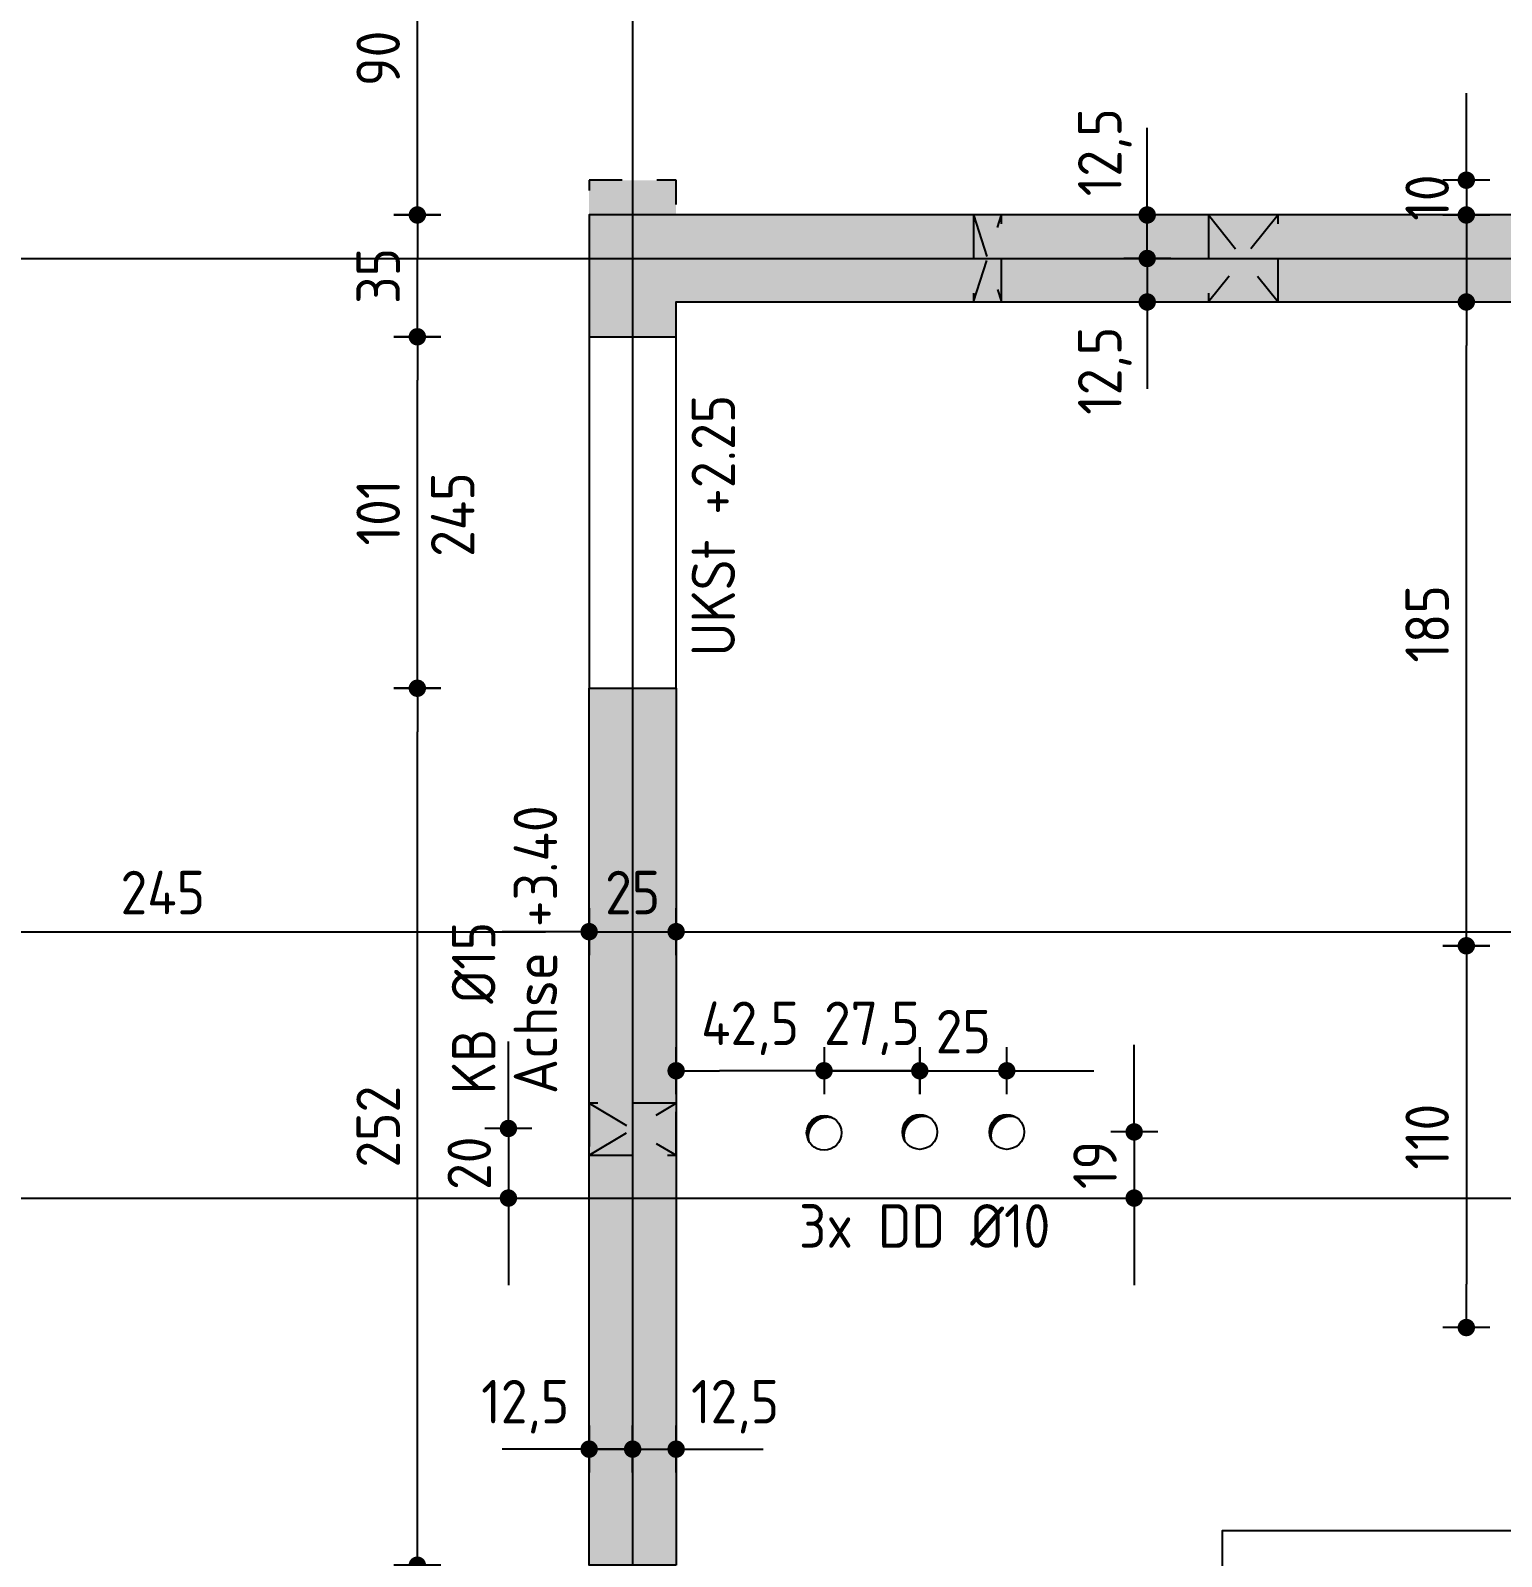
# Model space of a CAD drawing. Extents: x 399 to 532, y -4 to 185.
# Drawn here: x 441.661 to 445.887, y 172.527 to 176.912 of the extents above; entities that cross this region are included whole.
import ezdxf

# ---------------------------------------------------------------- set-up
doc = ezdxf.new("R2010")
doc.units = 0
doc.header["$LTSCALE"] = 0.5
doc.header["$MEASUREMENT"] = 0
doc.header["$PDMODE"] = 2
doc.linetypes.add('AUSGEZOGEN', pattern=[1000.01, 1000, 0.01])
doc.linetypes.add('HIDDEN', pattern=[0.375, 0.25, -0.125])
doc.layers.get('0').update_dxf_attribs({"linetype": 'CONTINUOUS'})
doc.layers.get('Defpoints').update_dxf_attribs({"linetype": 'CONTINUOUS'})
for name, color, linetype in [('0_H10', 13, 'CONTINUOUS'), ('ACHSEN', 7, 'CONTINUOUS'), ('BETON', 7, 'CONTINUOUS'), ('DD', 7, 'CONTINUOUS'), ('DRUEBER', 7, 'CONTINUOUS'), ('MASSE', 7, 'CONTINUOUS'), ('Sturz', 7, 'CONTINUOUS'), ('TEXT', 7, 'CONTINUOUS'), ('WD', 7, 'CONTINUOUS')]:
    doc.layers.add(name, color=color, linetype=linetype)
doc.styles.add('TXT', font='isocp.shx')
doc.dimstyles.new('DOT_I', dxfattribs={"dimscale": 0.5, "dimtxt": 0.25, "dimasz": 0.25, "dimexe": 0.1, "dimexo": 0.3, "dimgap": 0.1, "dimtad": 1, "dimdec": 3, "dimzin": 3, "dimtxsty": 'TXT', "dimblk": 'DOT', "dimblk1": 'DOT', "dimblk2": 'DOT', "dimsah": 1, "dimcen": 0.1, "dimse1": 1, "dimse2": 1, "dimazin": 0, "dimtfac": 1, "dimtdec": 4, "dimtix": 1, "dimtmove": 2, "dimatfit": 3, "dimldrblk": 'DOT', "dimfxl": 0.7, "dimfxlon": 1, "dimtvp": 1, "dimtolj": 1, "dimtzin": 0, "dimarcsym": 0})

# ---------------------------------------------------------------- blocks, each defined once
blk = doc.blocks.new('Beton 1.OG')
at = {"color": 0, "linetype": 'ByBlock', "flags": 128}
blk.add_lwpolyline([(26.16, 10.73), (26.16, 11.05), (19.985, 11.05), (19.985, 11.15), (19.735, 11.15), (19.735, 10.7), (19.985, 10.7), (19.985, 10.8), (25.91, 10.8), (25.91, 10.73)], close=True, dxfattribs=at)
at = {"color": 0, "linetype": 'ByBlock'}
blk.add_lwpolyline([(19.985, 7.17), (19.735, 7.17), (19.735, 9.69), (19.985, 9.69)], close=True, dxfattribs=at)
blk = doc.blocks.new('DOT')
at = {"layer": 'MASSE', "color": 7, "linetype": 'Continuous'}
for p, q in [((0, 0.54), (0, -0.54)), ((0, 0), (-1, 0))]:
    blk.add_line(p, q, dxfattribs=at)
at = {"layer": 'MASSE', "color": 7, "linetype": 'Continuous', "const_width": 0.2}
blk.add_lwpolyline([(-0.1, 0, 1), (0.1, 0, 1)], format="xyb", close=True, dxfattribs=at)
blk = doc.blocks.new('*D529')
at = {"layer": 'Defpoints', "color": 0, "linetype": 'AUSGEZOGEN', "transparency": 16777216}
for p in [(442.7724, 175.0217), (442.7724, 175.0217), (442.7724, 172.5017)]:
    blk.add_point(p, dxfattribs=at)
at = {"layer": 'MASSE', "color": 0, "linetype": 'AUSGEZOGEN', "lineweight": -2, "transparency": 16777216}
blk.add_line((442.7724, 172.6267), (442.7724, 174.8967), dxfattribs=at)
at = {"layer": 'MASSE', "color": 0, "linetype": 'AUSGEZOGEN', "lineweight": -2, "transparency": 16777216, "xscale": 0.125, "yscale": 0.125, "zscale": 0.125}
for p, rotation in [((442.7724, 175.0217), 90), ((442.7724, 172.5017), 270)]:
    blk.add_blockref('DOT', p, dxfattribs=dict(at, rotation=rotation))
at = {"layer": 'MASSE', "color": 0, "linetype": 'AUSGEZOGEN', "transparency": 16777216, "insert": (442.6599, 173.7617), "char_height": 0.125, "attachment_point": 5, "rotation": 90, "style": 'TXT'}
blk.add_mtext('\\A1;252', dxfattribs=at)
blk = doc.blocks.new('*D530')
at = {"layer": 'Defpoints', "color": 0, "linetype": 'AUSGEZOGEN', "transparency": 16777216}
for p in [(442.7724, 176.0317), (442.7724, 176.0317), (442.7724, 175.0217)]:
    blk.add_point(p, dxfattribs=at)
at = {"layer": 'MASSE', "color": 0, "linetype": 'AUSGEZOGEN', "lineweight": -2, "transparency": 16777216}
blk.add_line((442.7724, 175.1467), (442.7724, 175.9067), dxfattribs=at)
at = {"layer": 'MASSE', "color": 0, "linetype": 'AUSGEZOGEN', "lineweight": -2, "transparency": 16777216, "xscale": 0.125, "yscale": 0.125, "zscale": 0.125}
for p, rotation in [((442.7724, 176.0317), 90), ((442.7724, 175.0217), 270)]:
    blk.add_blockref('DOT', p, dxfattribs=dict(at, rotation=rotation))
at = {"layer": 'MASSE', "color": 0, "linetype": 'AUSGEZOGEN', "transparency": 16777216, "insert": (442.6599, 175.5267), "char_height": 0.125, "attachment_point": 5, "rotation": 90, "style": 'TXT'}
blk.add_mtext('\\A1;101', dxfattribs=at)
blk = doc.blocks.new('*D531')
at = {"layer": 'Defpoints', "color": 0, "linetype": 'AUSGEZOGEN', "transparency": 16777216}
for p in [(442.7724, 176.3817), (442.7724, 176.3817), (442.7724, 176.0317)]:
    blk.add_point(p, dxfattribs=at)
at = {"layer": 'MASSE', "color": 0, "linetype": 'AUSGEZOGEN', "lineweight": -2, "transparency": 16777216}
blk.add_line((442.7724, 176.1567), (442.7724, 176.2567), dxfattribs=at)
at = {"layer": 'MASSE', "color": 0, "linetype": 'AUSGEZOGEN', "lineweight": -2, "transparency": 16777216, "xscale": 0.125, "yscale": 0.125, "zscale": 0.125}
for p, rotation in [((442.7724, 176.3817), 90), ((442.7724, 176.0317), 270)]:
    blk.add_blockref('DOT', p, dxfattribs=dict(at, rotation=rotation))
at = {"layer": 'MASSE', "color": 0, "linetype": 'AUSGEZOGEN', "transparency": 16777216, "insert": (442.6599, 176.2067), "char_height": 0.125, "attachment_point": 5, "rotation": 90, "style": 'TXT'}
blk.add_mtext('\\A1;35', dxfattribs=at)
blk = doc.blocks.new('*D532')
at = {"layer": 'Defpoints', "color": 0, "linetype": 'AUSGEZOGEN', "transparency": 16777216}
for p in [(442.7724, 177.2817), (442.7724, 177.2817), (442.7724, 176.3817)]:
    blk.add_point(p, dxfattribs=at)
at = {"layer": 'MASSE', "color": 0, "linetype": 'AUSGEZOGEN', "lineweight": -2, "transparency": 16777216}
blk.add_line((442.7724, 176.5067), (442.7724, 177.1567), dxfattribs=at)
at = {"layer": 'MASSE', "color": 0, "linetype": 'AUSGEZOGEN', "lineweight": -2, "transparency": 16777216, "xscale": 0.125, "yscale": 0.125, "zscale": 0.125}
for p, rotation in [((442.7724, 177.2817), 90), ((442.7724, 176.3817), 270)]:
    blk.add_blockref('DOT', p, dxfattribs=dict(at, rotation=rotation))
at = {"layer": 'MASSE', "color": 0, "linetype": 'AUSGEZOGEN', "transparency": 16777216, "insert": (442.6599, 176.8317), "char_height": 0.125, "attachment_point": 5, "rotation": 90, "style": 'TXT'}
blk.add_mtext('\\A1;90', dxfattribs=at)
blk = doc.blocks.new('*D487')
at = {"layer": 'Defpoints', "color": 0, "linetype": 'AUSGEZOGEN', "transparency": 16777216}
for p in [(444.8696, 176.2567), (444.8696, 176.1317), (444.8696, 176.1317)]:
    blk.add_point(p, dxfattribs=at)
at = {"layer": 'MASSE', "color": 0, "linetype": 'AUSGEZOGEN', "lineweight": -2, "transparency": 16777216}
for p, q in [((444.8696, 176.3817), (444.8696, 176.5067)), ((444.8696, 176.2567), (444.8696, 176.1317)), ((444.8696, 176.0067), (444.8696, 175.8817))]:
    blk.add_line(p, q, dxfattribs=at)
at = {"layer": 'MASSE', "color": 0, "linetype": 'AUSGEZOGEN', "lineweight": -2, "transparency": 16777216, "xscale": 0.125, "yscale": 0.125, "zscale": 0.125}
for p, rotation in [((444.8696, 176.2567), 270), ((444.8696, 176.1317), 90)]:
    blk.add_blockref('DOT', p, dxfattribs=dict(at, rotation=rotation))
at = {"layer": 'MASSE', "color": 0, "linetype": 'AUSGEZOGEN', "transparency": 16777216, "insert": (444.7478, 175.9341), "char_height": 0.125, "attachment_point": 5, "rotation": 90, "style": 'TXT'}
blk.add_mtext('\\A1;12,5', dxfattribs=at)
blk = doc.blocks.new('*D488')
at = {"layer": 'Defpoints', "color": 0, "linetype": 'AUSGEZOGEN', "transparency": 16777216}
for p in [(444.8696, 176.3817), (444.8696, 176.3817), (444.8696, 176.2567)]:
    blk.add_point(p, dxfattribs=at)
at = {"layer": 'MASSE', "color": 0, "linetype": 'AUSGEZOGEN', "lineweight": -2, "transparency": 16777216}
for p, q in [((444.8696, 176.5067), (444.8696, 176.6317)), ((444.8696, 176.2567), (444.8696, 176.3817)), ((444.8696, 176.1317), (444.8696, 176.0067))]:
    blk.add_line(p, q, dxfattribs=at)
at = {"layer": 'MASSE', "color": 0, "linetype": 'AUSGEZOGEN', "lineweight": -2, "transparency": 16777216, "xscale": 0.125, "yscale": 0.125, "zscale": 0.125}
for p, rotation in [((444.8696, 176.3817), 270), ((444.8696, 176.2567), 90)]:
    blk.add_blockref('DOT', p, dxfattribs=dict(at, rotation=rotation))
at = {"layer": 'MASSE', "color": 0, "linetype": 'AUSGEZOGEN', "transparency": 16777216, "insert": (444.7478, 176.562), "char_height": 0.125, "attachment_point": 5, "rotation": 90, "style": 'TXT'}
blk.add_mtext('\\A1;12,5', dxfattribs=at)
blk = doc.blocks.new('*D438')
at = {"layer": 'Defpoints', "color": 0, "linetype": 'AUSGEZOGEN', "transparency": 16777216}
for p in [(440.816, 174.3222), (443.266, 174.3222), (443.266, 174.3222)]:
    blk.add_point(p, dxfattribs=at)
at = {"layer": 'MASSE', "color": 0, "linetype": 'AUSGEZOGEN', "lineweight": -2, "transparency": 16777216}
blk.add_line((440.941, 174.3222), (443.141, 174.3222), dxfattribs=at)
at = {"layer": 'MASSE', "color": 0, "linetype": 'AUSGEZOGEN', "lineweight": -2, "transparency": 16777216, "xscale": 0.125, "yscale": 0.125, "zscale": 0.125, "rotation": 180}
blk.add_blockref('DOT', (440.816, 174.3222), dxfattribs=at)
at = {"layer": 'MASSE', "color": 0, "linetype": 'AUSGEZOGEN', "lineweight": -2, "transparency": 16777216, "xscale": 0.125, "yscale": 0.125, "zscale": 0.125}
blk.add_blockref('DOT', (443.266, 174.3222), dxfattribs=at)
at = {"layer": 'MASSE', "color": 0, "linetype": 'AUSGEZOGEN', "transparency": 16777216, "insert": (442.041, 174.4347), "char_height": 0.125, "attachment_point": 5, "style": 'TXT'}
blk.add_mtext('\\A1;245', dxfattribs=at)
blk = doc.blocks.new('*D439')
at = {"layer": 'Defpoints', "color": 0, "linetype": 'AUSGEZOGEN', "transparency": 16777216}
for p in [(443.266, 174.3222), (443.516, 174.3222), (443.516, 174.3222)]:
    blk.add_point(p, dxfattribs=at)
at = {"layer": 'MASSE', "color": 0, "linetype": 'AUSGEZOGEN', "lineweight": -2, "transparency": 16777216}
for p, q in [((443.141, 174.3222), (443.016, 174.3222)), ((443.266, 174.3222), (443.516, 174.3222)), ((443.641, 174.3222), (443.766, 174.3222))]:
    blk.add_line(p, q, dxfattribs=at)
at = {"layer": 'MASSE', "color": 0, "linetype": 'AUSGEZOGEN', "lineweight": -2, "transparency": 16777216, "xscale": 0.125, "yscale": 0.125, "zscale": 0.125}
blk.add_blockref('DOT', (443.266, 174.3222), dxfattribs=at)
at = {"layer": 'MASSE', "color": 0, "linetype": 'AUSGEZOGEN', "lineweight": -2, "transparency": 16777216, "xscale": 0.125, "yscale": 0.125, "zscale": 0.125, "rotation": 180}
blk.add_blockref('DOT', (443.516, 174.3222), dxfattribs=at)
at = {"layer": 'MASSE', "color": 0, "linetype": 'AUSGEZOGEN', "transparency": 16777216, "insert": (443.391, 174.4347), "char_height": 0.125, "attachment_point": 5, "style": 'TXT'}
blk.add_mtext('\\A1;25', dxfattribs=at)
blk = doc.blocks.new('*D440')
at = {"layer": 'Defpoints', "color": 0, "linetype": 'AUSGEZOGEN', "transparency": 16777216}
for p in [(443.516, 174.3222), (449.441, 174.3222), (449.441, 174.3222)]:
    blk.add_point(p, dxfattribs=at)
at = {"layer": 'MASSE', "color": 0, "linetype": 'AUSGEZOGEN', "lineweight": -2, "transparency": 16777216}
blk.add_line((443.641, 174.3222), (449.316, 174.3222), dxfattribs=at)
at = {"layer": 'MASSE', "color": 0, "linetype": 'AUSGEZOGEN', "lineweight": -2, "transparency": 16777216, "xscale": 0.125, "yscale": 0.125, "zscale": 0.125, "rotation": 180}
blk.add_blockref('DOT', (443.516, 174.3222), dxfattribs=at)
at = {"layer": 'MASSE', "color": 0, "linetype": 'AUSGEZOGEN', "lineweight": -2, "transparency": 16777216, "xscale": 0.125, "yscale": 0.125, "zscale": 0.125}
blk.add_blockref('DOT', (449.441, 174.3222), dxfattribs=at)
at = {"layer": 'MASSE', "color": 0, "linetype": 'AUSGEZOGEN', "transparency": 16777216, "insert": (446.4785, 174.444), "char_height": 0.125, "attachment_point": 5, "style": 'TXT'}
blk.add_mtext('\\A1;592,5', dxfattribs=at)
blk = doc.blocks.new('Beton EG')
at = {"color": 0, "linetype": 'ByBlock', "flags": 128}
blk.add_lwpolyline([(26.16, 10.73), (26.16, 13.75), (25.77, 13.75), (25.77, 13.5), (25.91, 13.5), (25.91, 11.05), (19.735, 11.05), (19.735, 10.7), (19.985, 10.7), (19.985, 10.8), (25.91, 10.8), (25.91, 10.73)], close=True, dxfattribs=at)
at = {"color": 0, "linetype": 'ByBlock'}
blk.add_lwpolyline([(19.985, 7.17), (19.735, 7.17), (19.735, 9.69), (19.985, 9.69)], close=True, dxfattribs=at)
blk = doc.blocks.new('DD00')
at = {"color": 0, "linetype": 'ByBlock'}
for centre in [(20.35, -7.9125), (20.625, -7.91), (20.875, -7.91)]:
    blk.add_circle(centre, 0.05, dxfattribs=at)
at = {"layer": 'DD', "color": 15, "linetype": 'AUSGEZOGEN'}
for points in [[(20.3854, -7.8771, 0, 0, 0), (20.3854, -7.8771, 0, 0.00163, 0), (20.3799, -7.8735, 0.00163, 0.00324, 0), (20.3742, -7.8706, 0.00324, 0.00478, 0), (20.3682, -7.8685, 0.00478, 0.00625, 0), (20.3621, -7.8672, 0.00625, 0.00761, 0), (20.356, -7.8667, 0.00761, 0.00884, 0), (20.35, -7.8669, 0.00884, 0.00992, 0), (20.3441, -7.8678, 0.00992, 0.0108, 0), (20.3385, -7.8694, 0.0108, 0.0115, 0), (20.3331, -7.8716, 0.0115, 0.0121, 0), (20.328, -7.8744, 0.0121, 0.0124, 0), (20.3233, -7.8777, 0.0124, 0.0125, 0), (20.3191, -7.8816, 0.0125, 0.0124, 0), (20.3152, -7.8858, 0.0124, 0.0121, 0), (20.3119, -7.8905, 0.0121, 0.0115, 0), (20.3091, -7.8956, 0.0115, 0.0108, 0), (20.3069, -7.901, 0.0108, 0.00992, 0), (20.3053, -7.9066, 0.00992, 0.00884, 0), (20.3044, -7.9125, 0.00884, 0.00761, 0), (20.3042, -7.9185, 0.00761, 0.00625, 0), (20.3047, -7.9246, 0.00625, 0.00478, 0), (20.306, -7.9307, 0.00478, 0.00324, 0), (20.3081, -7.9367, 0.00324, 0.00163, 0), (20.311, -7.9424, 0.00163, 0, 0)], [(20.6604, -7.8746, 0, 0, 0), (20.6604, -7.8746, 0, 0.00163, 0), (20.6549, -7.871, 0.00163, 0.00324, 0), (20.6492, -7.8681, 0.00324, 0.00478, 0), (20.6432, -7.866, 0.00478, 0.00625, 0), (20.6371, -7.8647, 0.00625, 0.00761, 0), (20.631, -7.8642, 0.00761, 0.00884, 0), (20.625, -7.8644, 0.00884, 0.00992, 0), (20.6191, -7.8653, 0.00992, 0.0108, 0), (20.6135, -7.8669, 0.0108, 0.0115, 0), (20.6081, -7.8691, 0.0115, 0.0121, 0), (20.603, -7.8719, 0.0121, 0.0124, 0), (20.5983, -7.8752, 0.0124, 0.0125, 0), (20.5941, -7.8791, 0.0125, 0.0124, 0), (20.5902, -7.8833, 0.0124, 0.0121, 0), (20.5869, -7.888, 0.0121, 0.0115, 0), (20.5841, -7.8931, 0.0115, 0.0108, 0), (20.5819, -7.8985, 0.0108, 0.00992, 0), (20.5803, -7.9041, 0.00992, 0.00884, 0), (20.5794, -7.91, 0.00884, 0.00761, 0), (20.5792, -7.916, 0.00761, 0.00625, 0), (20.5797, -7.9221, 0.00625, 0.00478, 0), (20.581, -7.9282, 0.00478, 0.00324, 0), (20.5831, -7.9342, 0.00324, 0.00163, 0), (20.586, -7.9399, 0.00163, 0, 0)], [(20.9104, -7.8746, 0, 0, 0), (20.9104, -7.8746, 0, 0.00163, 0), (20.9049, -7.871, 0.00163, 0.00324, 0), (20.8992, -7.8681, 0.00324, 0.00478, 0), (20.8932, -7.866, 0.00478, 0.00625, 0), (20.8871, -7.8647, 0.00625, 0.00761, 0), (20.881, -7.8642, 0.00761, 0.00884, 0), (20.875, -7.8644, 0.00884, 0.00992, 0), (20.8691, -7.8653, 0.00992, 0.0108, 0), (20.8635, -7.8669, 0.0108, 0.0115, 0), (20.8581, -7.8691, 0.0115, 0.0121, 0), (20.853, -7.8719, 0.0121, 0.0124, 0), (20.8483, -7.8752, 0.0124, 0.0125, 0), (20.8441, -7.8791, 0.0125, 0.0124, 0), (20.8402, -7.8833, 0.0124, 0.0121, 0), (20.8369, -7.888, 0.0121, 0.0115, 0), (20.8341, -7.8931, 0.0115, 0.0108, 0), (20.8319, -7.8985, 0.0108, 0.00992, 0), (20.8303, -7.9041, 0.00992, 0.00884, 0), (20.8294, -7.91, 0.00884, 0.00761, 0), (20.8292, -7.916, 0.00761, 0.00625, 0), (20.8297, -7.9221, 0.00625, 0.00478, 0), (20.831, -7.9282, 0.00478, 0.00324, 0), (20.8331, -7.9342, 0.00324, 0.00163, 0), (20.836, -7.9399, 0.00163, 0, 0)]]:
    blk.add_lwpolyline(points, format="xyseb", dxfattribs=at)
blk = doc.blocks.new('*D672')
at = {"layer": 'Defpoints', "color": 0, "linetype": 'AUSGEZOGEN', "transparency": 16777216}
for p in [(445.7865, 176.4817), (445.7865, 176.3817), (445.7865, 176.3817)]:
    blk.add_point(p, dxfattribs=at)
at = {"layer": 'MASSE', "color": 0, "linetype": 'AUSGEZOGEN', "lineweight": -2, "transparency": 16777216}
for p, q in [((445.7865, 176.6067), (445.7865, 176.7317)), ((445.7865, 176.4817), (445.7865, 176.3817)), ((445.7865, 176.2567), (445.7865, 176.1317))]:
    blk.add_line(p, q, dxfattribs=at)
at = {"layer": 'MASSE', "color": 0, "linetype": 'AUSGEZOGEN', "lineweight": -2, "transparency": 16777216, "xscale": 0.125, "yscale": 0.125, "zscale": 0.125}
for p, rotation in [((445.7865, 176.4817), 270), ((445.7865, 176.3817), 90)]:
    blk.add_blockref('DOT', p, dxfattribs=dict(at, rotation=rotation))
at = {"layer": 'MASSE', "color": 0, "linetype": 'AUSGEZOGEN', "transparency": 16777216, "insert": (445.674, 176.4317), "char_height": 0.125, "attachment_point": 5, "rotation": 90, "style": 'TXT'}
blk.add_mtext('\\A1;10', dxfattribs=at)
blk = doc.blocks.new('*D677')
at = {"layer": 'Defpoints', "color": 0, "linetype": 'AUSGEZOGEN', "transparency": 16777216}
for p in [(444.8321, 173.7467), (444.8321, 173.5567), (444.8321, 173.5567)]:
    blk.add_point(p, dxfattribs=at)
at = {"layer": 'MASSE', "color": 0, "linetype": 'AUSGEZOGEN', "lineweight": -2, "transparency": 16777216}
for p, q in [((444.8321, 173.8717), (444.8321, 173.9967)), ((444.8321, 173.7467), (444.8321, 173.5567)), ((444.8321, 173.4317), (444.8321, 173.3067))]:
    blk.add_line(p, q, dxfattribs=at)
at = {"layer": 'MASSE', "color": 0, "linetype": 'AUSGEZOGEN', "lineweight": -2, "transparency": 16777216, "xscale": 0.125, "yscale": 0.125, "zscale": 0.125}
for p, rotation in [((444.8321, 173.7467), 270), ((444.8321, 173.5567), 90)]:
    blk.add_blockref('DOT', p, dxfattribs=dict(at, rotation=rotation))
at = {"layer": 'MASSE', "color": 0, "linetype": 'AUSGEZOGEN', "transparency": 16777216, "insert": (444.7196, 173.6517), "char_height": 0.125, "attachment_point": 5, "rotation": 90, "style": 'TXT'}
blk.add_mtext('\\A1;19', dxfattribs=at)
blk = doc.blocks.new('*D659')
at = {"layer": 'Defpoints', "color": 0, "linetype": 'AUSGEZOGEN', "transparency": 16777216}
for p in [(443.0341, 173.7567), (443.0341, 173.5567), (443.0341, 173.5567)]:
    blk.add_point(p, dxfattribs=at)
at = {"layer": 'MASSE', "color": 0, "linetype": 'AUSGEZOGEN', "lineweight": -2, "transparency": 16777216}
for p, q in [((443.0341, 173.8817), (443.0341, 174.0067)), ((443.0341, 173.7567), (443.0341, 173.5567)), ((443.0341, 173.4317), (443.0341, 173.3067))]:
    blk.add_line(p, q, dxfattribs=at)
at = {"layer": 'MASSE', "color": 0, "linetype": 'AUSGEZOGEN', "lineweight": -2, "transparency": 16777216, "xscale": 0.125, "yscale": 0.125, "zscale": 0.125}
for p, rotation in [((443.0341, 173.7567), 270), ((443.0341, 173.5567), 90)]:
    blk.add_blockref('DOT', p, dxfattribs=dict(at, rotation=rotation))
at = {"layer": 'MASSE', "color": 0, "linetype": 'AUSGEZOGEN', "transparency": 16777216, "insert": (442.9215, 173.6567), "char_height": 0.125, "attachment_point": 5, "rotation": 90, "style": 'TXT'}
blk.add_mtext('\\A1;20', dxfattribs=at)
blk = doc.blocks.new('*D660')
at = {"layer": 'Defpoints', "color": 0, "linetype": 'AUSGEZOGEN', "transparency": 16777216}
for p in [(443.266, 172.8352), (443.391, 172.8352), (443.391, 172.8352)]:
    blk.add_point(p, dxfattribs=at)
at = {"layer": 'MASSE', "color": 0, "linetype": 'AUSGEZOGEN', "lineweight": -2, "transparency": 16777216}
for p, q in [((443.141, 172.8352), (443.016, 172.8352)), ((443.266, 172.8352), (443.391, 172.8352)), ((443.516, 172.8352), (443.641, 172.8352))]:
    blk.add_line(p, q, dxfattribs=at)
at = {"layer": 'MASSE', "color": 0, "linetype": 'AUSGEZOGEN', "lineweight": -2, "transparency": 16777216, "xscale": 0.125, "yscale": 0.125, "zscale": 0.125}
blk.add_blockref('DOT', (443.266, 172.8352), dxfattribs=at)
at = {"layer": 'MASSE', "color": 0, "linetype": 'AUSGEZOGEN', "lineweight": -2, "transparency": 16777216, "xscale": 0.125, "yscale": 0.125, "zscale": 0.125, "rotation": 180}
blk.add_blockref('DOT', (443.391, 172.8352), dxfattribs=at)
at = {"layer": 'MASSE', "color": 0, "linetype": 'AUSGEZOGEN', "transparency": 16777216, "insert": (443.0824, 172.9571), "char_height": 0.125, "attachment_point": 5, "style": 'TXT'}
blk.add_mtext('\\A1;12,5', dxfattribs=at)
blk = doc.blocks.new('*D661')
at = {"layer": 'Defpoints', "color": 0, "linetype": 'AUSGEZOGEN', "transparency": 16777216}
for p in [(443.391, 172.8352), (443.516, 172.8352), (443.516, 172.8352)]:
    blk.add_point(p, dxfattribs=at)
at = {"layer": 'MASSE', "color": 0, "linetype": 'AUSGEZOGEN', "lineweight": -2, "transparency": 16777216}
for p, q in [((443.266, 172.8352), (443.141, 172.8352)), ((443.391, 172.8352), (443.516, 172.8352)), ((443.641, 172.8352), (443.766, 172.8352))]:
    blk.add_line(p, q, dxfattribs=at)
at = {"layer": 'MASSE', "color": 0, "linetype": 'AUSGEZOGEN', "lineweight": -2, "transparency": 16777216, "xscale": 0.125, "yscale": 0.125, "zscale": 0.125}
blk.add_blockref('DOT', (443.391, 172.8352), dxfattribs=at)
at = {"layer": 'MASSE', "color": 0, "linetype": 'AUSGEZOGEN', "lineweight": -2, "transparency": 16777216, "xscale": 0.125, "yscale": 0.125, "zscale": 0.125, "rotation": 180}
blk.add_blockref('DOT', (443.516, 172.8352), dxfattribs=at)
at = {"layer": 'MASSE', "color": 0, "linetype": 'AUSGEZOGEN', "transparency": 16777216, "insert": (443.6853, 172.9571), "char_height": 0.125, "attachment_point": 5, "style": 'TXT'}
blk.add_mtext('\\A1;12,5', dxfattribs=at)
blk = doc.blocks.new('*D739')
at = {"layer": 'Defpoints', "color": 0, "linetype": 'AUSGEZOGEN', "transparency": 16777216}
for p in [(443.516, 173.9225), (443.516, 173.9225), (443.941, 173.9225)]:
    blk.add_point(p, dxfattribs=at)
at = {"layer": 'MASSE', "color": 0, "linetype": 'AUSGEZOGEN', "lineweight": -2, "transparency": 16777216}
blk.add_line((443.816, 173.9225), (443.641, 173.9225), dxfattribs=at)
at = {"layer": 'MASSE', "color": 0, "linetype": 'AUSGEZOGEN', "lineweight": -2, "transparency": 16777216, "xscale": 0.125, "yscale": 0.125, "zscale": 0.125, "rotation": 180}
blk.add_blockref('DOT', (443.516, 173.9225), dxfattribs=at)
at = {"layer": 'MASSE', "color": 0, "linetype": 'AUSGEZOGEN', "lineweight": -2, "transparency": 16777216, "xscale": 0.125, "yscale": 0.125, "zscale": 0.125}
blk.add_blockref('DOT', (443.941, 173.9225), dxfattribs=at)
at = {"layer": 'MASSE', "color": 0, "linetype": 'AUSGEZOGEN', "transparency": 16777216, "insert": (443.7285, 174.0444), "char_height": 0.125, "attachment_point": 5, "style": 'TXT'}
blk.add_mtext('\\A1;42,5', dxfattribs=at)
blk = doc.blocks.new('*D747')
at = {"layer": 'Defpoints', "color": 0, "linetype": 'AUSGEZOGEN', "transparency": 16777216}
for p in [(443.941, 173.9225), (444.216, 173.9225), (444.216, 173.9225)]:
    blk.add_point(p, dxfattribs=at)
at = {"layer": 'MASSE', "color": 0, "linetype": 'AUSGEZOGEN', "lineweight": -2, "transparency": 16777216}
for p, q in [((443.816, 173.9225), (443.691, 173.9225)), ((443.941, 173.9225), (444.216, 173.9225)), ((444.341, 173.9225), (444.466, 173.9225))]:
    blk.add_line(p, q, dxfattribs=at)
at = {"layer": 'MASSE', "color": 0, "linetype": 'AUSGEZOGEN', "lineweight": -2, "transparency": 16777216, "xscale": 0.125, "yscale": 0.125, "zscale": 0.125}
blk.add_blockref('DOT', (443.941, 173.9225), dxfattribs=at)
at = {"layer": 'MASSE', "color": 0, "linetype": 'AUSGEZOGEN', "lineweight": -2, "transparency": 16777216, "xscale": 0.125, "yscale": 0.125, "zscale": 0.125, "rotation": 180}
blk.add_blockref('DOT', (444.216, 173.9225), dxfattribs=at)
at = {"layer": 'MASSE', "color": 0, "linetype": 'AUSGEZOGEN', "transparency": 16777216, "insert": (444.0785, 174.0444), "char_height": 0.125, "attachment_point": 5, "style": 'TXT'}
blk.add_mtext('\\A1;27,5', dxfattribs=at)
blk = doc.blocks.new('*D748')
at = {"layer": 'Defpoints', "color": 0, "linetype": 'AUSGEZOGEN', "transparency": 16777216}
for p in [(444.216, 173.9225), (444.466, 173.9225), (444.466, 173.9225)]:
    blk.add_point(p, dxfattribs=at)
at = {"layer": 'MASSE', "color": 0, "linetype": 'AUSGEZOGEN', "lineweight": -2, "transparency": 16777216}
for p, q in [((444.091, 173.9225), (443.966, 173.9225)), ((444.216, 173.9225), (444.466, 173.9225)), ((444.591, 173.9225), (444.716, 173.9225))]:
    blk.add_line(p, q, dxfattribs=at)
at = {"layer": 'MASSE', "color": 0, "linetype": 'AUSGEZOGEN', "lineweight": -2, "transparency": 16777216, "xscale": 0.125, "yscale": 0.125, "zscale": 0.125}
blk.add_blockref('DOT', (444.216, 173.9225), dxfattribs=at)
at = {"layer": 'MASSE', "color": 0, "linetype": 'AUSGEZOGEN', "lineweight": -2, "transparency": 16777216, "xscale": 0.125, "yscale": 0.125, "zscale": 0.125, "rotation": 180}
blk.add_blockref('DOT', (444.466, 173.9225), dxfattribs=at)
at = {"layer": 'MASSE', "color": 0, "linetype": 'AUSGEZOGEN', "transparency": 16777216, "insert": (444.341, 174.035), "char_height": 0.125, "attachment_point": 5, "style": 'TXT'}
blk.add_mtext('\\A1;25', dxfattribs=at)
blk = doc.blocks.new('Achsen EG')
at = {"color": 0, "linetype": 'ByBlock', "lineweight": -2}
for p, q in [((19.8, 1.9945), (19.8, -17.3536)), ((-4.6233, -5.4), (28.2854, -5.4)), ((-4.6233, -8.1), (28.2854, -8.1))]:
    blk.add_line(p, q, dxfattribs=at)
blk = doc.blocks.new('WKB00')
at = {"color": 0, "linetype": 'ByBlock'}
for p, q in [((-5.3204, -5.645), (-5.2404, -5.395)), ((-5.3204, -5.395), (-5.2404, -5.645)), ((-4.4454, -5.395), (-4.6454, -5.645)), ((-4.6454, -5.395), (-4.4454, -5.645)), ((-6.425, -8.0972), (-6.175, -7.9472)), ((-6.425, -7.9472), (-6.175, -8.0972))]:
    blk.add_line(p, q, dxfattribs=at)
for points in [[(-5.3204, -5.645), (-5.2404, -5.645), (-5.2404, -5.395), (-5.3204, -5.395)], [(-4.6454, -5.645), (-4.4454, -5.645), (-4.4454, -5.395), (-4.6454, -5.395)], [(-6.425, -8.0972), (-6.175, -8.0972), (-6.175, -7.9472), (-6.425, -7.9472)]]:
    blk.add_lwpolyline(points, close=True, dxfattribs=at)
blk = doc.blocks.new('*D572')
at = {"layer": 'Defpoints', "color": 0, "linetype": 'AUSGEZOGEN', "transparency": 16777216}
for p in [(445.7865, 176.1317), (445.7865, 176.1317), (445.7865, 174.2817)]:
    blk.add_point(p, dxfattribs=at)
at = {"layer": 'MASSE', "color": 0, "linetype": 'AUSGEZOGEN', "lineweight": -2, "transparency": 16777216}
blk.add_line((445.7865, 174.4067), (445.7865, 176.0067), dxfattribs=at)
at = {"layer": 'MASSE', "color": 0, "linetype": 'AUSGEZOGEN', "lineweight": -2, "transparency": 16777216, "xscale": 0.125, "yscale": 0.125, "zscale": 0.125}
for p, rotation in [((445.7865, 176.1317), 90), ((445.7865, 174.2817), 270)]:
    blk.add_blockref('DOT', p, dxfattribs=dict(at, rotation=rotation))
at = {"layer": 'MASSE', "color": 0, "linetype": 'AUSGEZOGEN', "transparency": 16777216, "insert": (445.674, 175.2067), "char_height": 0.125, "attachment_point": 5, "rotation": 90, "style": 'TXT'}
blk.add_mtext('\\A1;185', dxfattribs=at)
blk = doc.blocks.new('*D573')
at = {"layer": 'Defpoints', "color": 0, "linetype": 'AUSGEZOGEN', "transparency": 16777216}
for p in [(445.7865, 174.2817), (445.7865, 173.1846), (445.7865, 173.1846)]:
    blk.add_point(p, dxfattribs=at)
at = {"layer": 'MASSE', "color": 0, "linetype": 'AUSGEZOGEN', "lineweight": -2, "transparency": 16777216}
blk.add_line((445.7865, 174.1567), (445.7865, 173.3096), dxfattribs=at)
at = {"layer": 'MASSE', "color": 0, "linetype": 'AUSGEZOGEN', "lineweight": -2, "transparency": 16777216, "xscale": 0.125, "yscale": 0.125, "zscale": 0.125}
for p, rotation in [((445.7865, 174.2817), 90), ((445.7865, 173.1846), 270)]:
    blk.add_blockref('DOT', p, dxfattribs=dict(at, rotation=rotation))
at = {"layer": 'MASSE', "color": 0, "linetype": 'AUSGEZOGEN', "transparency": 16777216, "insert": (445.674, 173.7331), "char_height": 0.125, "attachment_point": 5, "rotation": 90, "style": 'TXT'}
blk.add_mtext('\\A1;110', dxfattribs=at)

msp = doc.modelspace()

# ---------------------------------------------------------------- hatches: boundary and pattern name
at = {"layer": '0_H10', "linetype": 'AUSGEZOGEN'}
h = msp.add_hatch(color=256, dxfattribs=at)
h.paths.add_polyline_path([(440.816, 179.0817), (432.466, 179.0817), (432.466, 178.8317), (440.816, 178.8317)])
h.paths.add_polyline_path([(449.691, 178.8317), (449.691, 179.0817), (449.351, 179.0817), (449.351, 178.8317)])
h.paths.add_polyline_path([(443.516, 177.5817), (443.516, 178.8317), (448.216, 178.8317), (448.216, 179.0817), (442.491, 179.0817), (442.491, 178.8317), (443.266, 178.8317), (443.266, 177.5817)])
h.paths.add_polyline_path([(449.441, 171.5017), (449.441, 165.5817), (446.866, 165.5817), (446.866, 167.5317), (444.566, 167.5317), (444.566, 166.8667), (444.816, 166.8667), (444.816, 167.2817), (446.616, 167.2817), (446.616, 165.5817), (444.816, 165.5817), (444.816, 165.7667), (444.566, 165.7667), (444.566, 165.5817), (443.516, 165.5817), (443.516, 165.7667), (443.266, 165.7667), (443.266, 165.5817), (442.491, 165.5817), (442.491, 165.3317), (449.691, 165.3317), (449.691, 171.5017)])
h.paths.add_polyline_path([(449.441, 175.0117), (449.441, 172.5517), (449.691, 172.5517), (449.691, 175.0117)])
h.paths.add_polyline_path([(449.691, 176.0617), (449.691, 176.3817), (443.516, 176.3817), (443.516, 176.4817), (443.266, 176.4817), (443.266, 176.0317), (443.516, 176.0317), (443.516, 176.1317), (449.441, 176.1317), (449.441, 176.0617)])
h.paths.add_polyline_path([(451.586, 168.0067), (451.836, 168.0067), (451.836, 176.4067), (451.586, 176.4067)])
h.paths.add_polyline_path([(443.516, 172.5017), (443.266, 172.5017), (443.266, 175.0217), (443.516, 175.0217)])
h.paths.add_polyline_path([(430.791, 179.0817), (423.531, 179.0817), (423.531, 178.8017), (419.931, 178.8017), (419.931, 178.5517), (423.531, 178.5517), (423.531, 175.0005), (423.831, 175.0005), (423.831, 178.8317), (430.791, 178.8317)])
h.paths.add_polyline_path([(430.791, 165.5817), (423.831, 165.5817), (423.831, 172.6767), (423.531, 172.6767), (423.531, 165.3317), (430.791, 165.3317)])
h.paths.add_polyline_path([(443.516, 169.1167), (443.266, 169.1167), (443.266, 171.4917), (443.516, 171.4917)], flags=17)
h.paths.add_polyline_path([(440.816, 165.5817), (432.466, 165.5817), (432.466, 165.3317), (440.816, 165.3317)])
h.paths.add_polyline_path([(425.266, 176.1317), (425.516, 176.1317), (425.516, 176.3817), (425.266, 176.3817)], flags=17)
h.paths.add_polyline_path([(429.766, 176.1317), (430.016, 176.1317), (430.016, 176.3817), (429.766, 176.3817)], flags=17)
h.paths.add_polyline_path([(440.566, 176.1317), (440.816, 176.1317), (440.816, 176.3817), (440.566, 176.3817)])
h.paths.add_polyline_path([(432.466, 176.1317), (432.716, 176.1317), (432.716, 176.3817), (432.466, 176.3817)])
h.paths.add_polyline_path([(425.266, 168.0317), (425.516, 168.0317), (425.516, 168.2817), (425.266, 168.2817)], flags=17)
h.paths.add_polyline_path([(429.766, 168.0317), (430.016, 168.0317), (430.016, 168.2817), (429.766, 168.2817)], flags=17)
h.paths.add_polyline_path([(440.566, 168.0317), (440.816, 168.0317), (440.816, 168.2817), (440.566, 168.2817)])
h.paths.add_polyline_path([(432.466, 168.0317), (432.716, 168.0317), (432.716, 168.2817), (432.466, 168.2817)])

# ---------------------------------------------------------------- linework, layer by layer
at = {"layer": 'Sturz', "linetype": 'Continuous'}
for p, q in [((443.266, 176.0317), (443.266, 175.0217)), ((443.516, 175.0217), (443.516, 176.0317))]:
    msp.add_line(p, q, dxfattribs=at)
at = {"layer": 'TEXT', "color": 3, "linetype": 'AUSGEZOGEN'}
msp.add_lwpolyline([(445.0847, 171.2464), (446.3714, 171.2464), (446.3714, 172.6002), (445.0847, 172.6002)], close=True, dxfattribs=at)

# ---------------------------------------------------------------- block references
at = {"layer": 'ACHSEN', "color": 140, "linetype": 'AUSGEZOGEN'}
msp.add_blockref('Achsen EG', (423.591, 181.6567), dxfattribs=at)
at = {"layer": 'BETON', "color": 6, "linetype": 'AUSGEZOGEN'}
msp.add_blockref('Beton EG', (423.531, 165.3317), dxfattribs=at)
at = {"layer": 'DD', "color": 7, "linetype": 'AUSGEZOGEN'}
msp.add_blockref('DD00', (423.591, 181.6567), dxfattribs=at)
at = {"layer": 'DRUEBER', "color": 7, "linetype": 'HIDDEN'}
msp.add_blockref('Beton 1.OG', (423.531, 165.3317), dxfattribs=at)
at = {"layer": 'WD', "color": 7, "linetype": 'HIDDEN'}
msp.add_blockref('WKB00', (449.691, 181.7767), dxfattribs=at)

# ---------------------------------------------------------------- texts
at = {"layer": 'DD', "color": 7, "linetype": 'AUSGEZOGEN', "style": 'TXT'}
msp.add_text('3x DD %%C10', height=0.125, dxfattribs=at).set_placement((443.869, 173.414))
at = {"layer": 'TEXT', "color": 7, "linetype": 'AUSGEZOGEN', "style": 'TXT'}
for s, p in [('UKSt +2.25', (443.6854, 175.1134)), ('245', (442.9365, 175.3992))]:
    msp.add_text(s, height=0.125, rotation=90, dxfattribs=at).set_placement(p)
at = {"layer": 'WD', "color": 7, "linetype": 'AUSGEZOGEN', "style": 'TXT'}
for s, p in [('Achse +3.40', (443.1742, 173.8554)), ('KB %%C15', (442.9967, 173.8554))]:
    msp.add_text(s, height=0.125, rotation=90, dxfattribs=at).set_placement(p)

# ---------------------------------------------------------------- dimensions: what is measured, and where the dimension line sits
at = {"layer": 'MASSE', "color": 7, "linetype": 'AUSGEZOGEN'}
for base, p1, p2, picture, middle in [((442.7724, 177.2817), (442.7724, 176.3817), (442.7724, 177.2817), '*D532', (442.6599, 176.8317)), ((445.7865, 176.3817), (445.7865, 176.4817), (445.7865, 176.3817), '*D672', (445.674, 176.4317)), ((442.7724, 176.3817), (442.7724, 176.0317), (442.7724, 176.3817), '*D531', (442.6599, 176.2067)), ((445.7865, 176.1317), (445.7865, 174.2817), (445.7865, 176.1317), '*D572', (445.674, 175.2067)), ((442.7724, 176.0317), (442.7724, 175.0217), (442.7724, 176.0317), '*D530', (442.6599, 175.5267)), ((442.7724, 175.0217), (442.7724, 172.5017), (442.7724, 175.0217), '*D529', (442.6599, 173.7617)), ((445.7865, 173.1846), (445.7865, 174.2817), (445.7865, 173.1846), '*D573', (445.674, 173.7331)), ((443.0341, 173.5567), (443.0341, 173.7567), (443.0341, 173.5567), '*D659', (442.9215, 173.6567)), ((444.8321, 173.5567), (444.8321, 173.7467), (444.8321, 173.5567), '*D677', (444.7196, 173.6517))]:
    dim = msp.add_linear_dim(base=base, p1=p1, p2=p2, angle=90, dimstyle='DOT_I', override={"dimdec": 0, "dimlfac": 100}, dxfattribs=at)
    dim.commit()
    dim.dimension.update_dxf_attribs({"geometry": picture, "text_midpoint": middle})
for base, p2, picture, middle in [((444.8696, 176.3817), (444.8696, 176.3817), '*D488', (444.7478, 176.562)), ((444.8696, 176.1317), (444.8696, 176.1317), '*D487', (444.7478, 175.9341))]:
    dim = msp.add_linear_dim(base=base, p1=(444.8696, 176.2567), p2=p2, angle=90, dimstyle='DOT_I', override={"dimdec": 1, "dimlfac": 100}, dxfattribs=at)
    dim.commit()
    dim.dimension.update_dxf_attribs({"geometry": picture, "text_midpoint": middle, "dimtype": 160})
for base, p1, p2, override, picture, middle in [((449.441, 174.3222), (443.516, 174.3222), (449.441, 174.3222), {"dimdec": 1, "dimlfac": 100}, '*D440', (446.4785, 174.444)), ((443.266, 174.3222), (440.816, 174.3222), (443.266, 174.3222), {"dimdec": 0, "dimlfac": 100}, '*D438', (442.041, 174.4347)), ((443.516, 174.3222), (443.266, 174.3222), (443.516, 174.3222), {"dimdec": 0, "dimlfac": 100}, '*D439', (443.391, 174.4347)), ((443.516, 173.9225), (443.941, 173.9225), (443.516, 173.9225), {"dimdec": 1, "dimlfac": 100}, '*D739', (443.7285, 174.0444)), ((444.216, 173.9225), (443.941, 173.9225), (444.216, 173.9225), {"dimdec": 1, "dimlfac": 100}, '*D747', (444.0785, 174.0444)), ((444.466, 173.9225), (444.216, 173.9225), (444.466, 173.9225), {"dimdec": 0, "dimlfac": 100}, '*D748', (444.341, 174.035))]:
    dim = msp.add_linear_dim(base=base, p1=p1, p2=p2, dimstyle='DOT_I', override=override, dxfattribs=at)
    dim.commit()
    dim.dimension.update_dxf_attribs({"geometry": picture, "text_midpoint": middle})
for base, p1, p2, picture, middle in [((443.391, 172.8352), (443.266, 172.8352), (443.391, 172.8352), '*D660', (443.0824, 172.9571)), ((443.516, 172.8352), (443.391, 172.8352), (443.516, 172.8352), '*D661', (443.6853, 172.9571))]:
    dim = msp.add_linear_dim(base=base, p1=p1, p2=p2, dimstyle='DOT_I', override={"dimdec": 1, "dimlfac": 100}, dxfattribs=at)
    dim.commit()
    dim.dimension.update_dxf_attribs({"geometry": picture, "text_midpoint": middle, "dimtype": 160})

doc.saveas('drawing.dxf')
